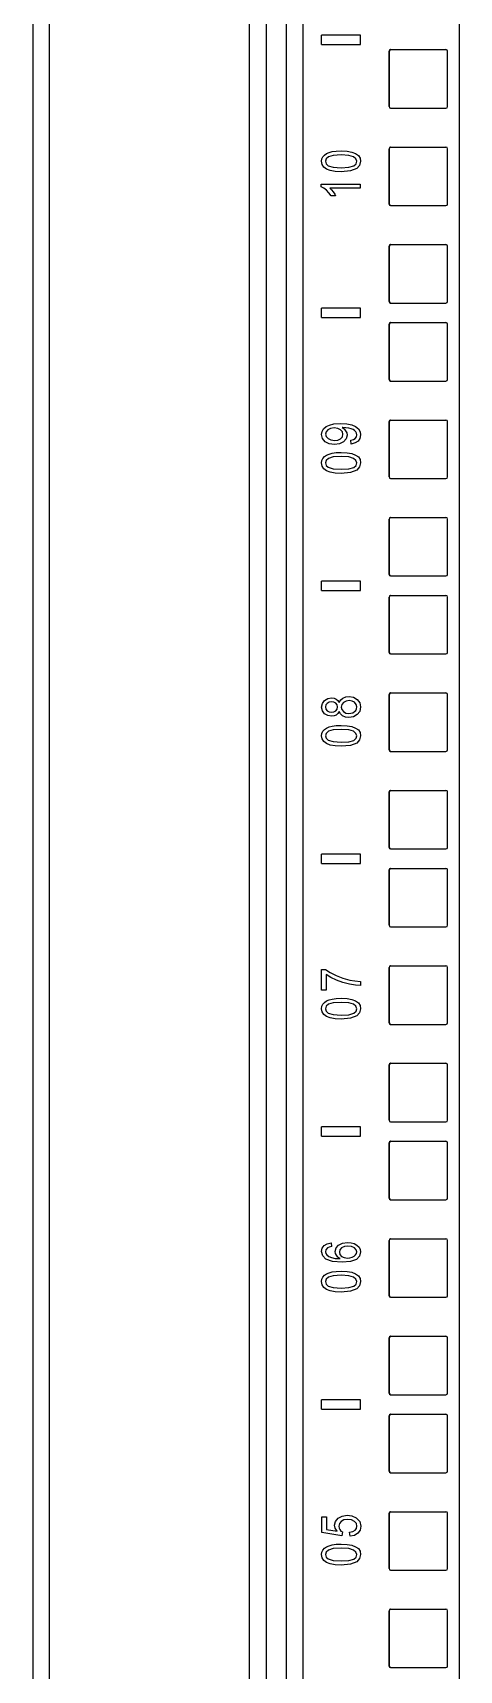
# Model space of a CAD drawing. Extents: x 8 to 102, y 11 to 162.
# Drawn here: x 8.26 to 10.99, y 21.68 to 32.18 of the extents above; entities that cross this region are included whole.
import ezdxf

# ---------------------------------------------------------------- set-up
doc = ezdxf.new("R2010")
doc.units = 0
doc.header["$MEASUREMENT"] = 0
doc.layers.add('TFR-TRI3', color=7, linetype='CONTINUOUS')

msp = doc.modelspace()

# ---------------------------------------------------------------- linework, layer by layer
at = {"layer": 'TFR-TRI3', "color": 151, "linetype": 'CONTINUOUS'}
for p, q in [((8.256, 107.017), (8.256, 11.26)), ((8.364, 13.694), (8.364, 104.587)), ((9.647, 14.55), (9.647, 51.06)), ((9.756, 14.56), (9.756, 51.05))]:
    msp.add_line(p, q, dxfattribs=at)
at = {"layer": 'TFR-TRI3', "color": 215, "linetype": 'CONTINUOUS'}
for p, q in [((9.884, 13.903), (9.884, 105.712)), ((9.989, 105.712), (9.989, 13.903)), ((10.993, 105.712), (10.993, 13.903)), ((10.994, 13.903), (10.994, 105.712)), ((10.543, 31.708), (10.543, 32.063)), ((10.544, 32.063), (10.544, 31.708)), ((10.553, 32.073), (10.908, 32.073)), ((10.918, 31.708), (10.918, 32.063)), ((10.553, 31.698), (10.908, 31.698)), ((10.543, 31.083), (10.543, 31.438)), ((10.544, 31.438), (10.544, 31.083)), ((10.553, 31.448), (10.908, 31.448)), ((10.918, 31.083), (10.918, 31.438)), ((10.553, 31.073), (10.908, 31.073)), ((10.543, 30.458), (10.543, 30.813)), ((10.544, 30.813), (10.544, 30.458)), ((10.553, 30.823), (10.908, 30.823)), ((10.918, 30.458), (10.918, 30.813)), ((10.553, 30.448), (10.908, 30.448)), ((10.543, 29.958), (10.543, 30.313)), ((10.544, 30.313), (10.544, 29.958)), ((10.553, 30.323), (10.908, 30.323)), ((10.918, 29.958), (10.918, 30.313)), ((10.553, 29.948), (10.908, 29.948)), ((10.543, 29.333), (10.543, 29.688)), ((10.544, 29.688), (10.544, 29.333)), ((10.553, 29.698), (10.908, 29.698)), ((10.918, 29.333), (10.918, 29.688)), ((10.553, 29.323), (10.908, 29.323)), ((10.543, 28.708), (10.543, 29.063)), ((10.544, 29.063), (10.544, 28.708)), ((10.553, 29.073), (10.908, 29.073)), ((10.918, 28.708), (10.918, 29.063)), ((10.553, 28.698), (10.908, 28.698)), ((10.543, 28.208), (10.543, 28.563)), ((10.544, 28.563), (10.544, 28.208)), ((10.553, 28.573), (10.908, 28.573)), ((10.918, 28.208), (10.918, 28.563)), ((10.553, 28.198), (10.908, 28.198)), ((10.543, 27.583), (10.543, 27.938)), ((10.544, 27.938), (10.544, 27.583)), ((10.553, 27.948), (10.908, 27.948)), ((10.918, 27.583), (10.918, 27.938)), ((10.553, 27.573), (10.908, 27.573)), ((10.543, 26.958), (10.543, 27.313)), ((10.544, 27.313), (10.544, 26.958)), ((10.553, 27.323), (10.908, 27.323)), ((10.918, 26.958), (10.918, 27.313)), ((10.553, 26.948), (10.908, 26.948)), ((10.543, 26.458), (10.543, 26.813)), ((10.544, 26.813), (10.544, 26.458)), ((10.553, 26.823), (10.908, 26.823)), ((10.918, 26.458), (10.918, 26.813)), ((10.553, 26.448), (10.908, 26.448)), ((10.543, 25.833), (10.543, 26.188)), ((10.544, 26.188), (10.544, 25.833)), ((10.553, 26.198), (10.908, 26.198)), ((10.918, 25.833), (10.918, 26.188)), ((10.553, 25.823), (10.908, 25.823)), ((10.543, 25.208), (10.543, 25.563)), ((10.544, 25.563), (10.544, 25.208)), ((10.553, 25.573), (10.908, 25.573)), ((10.918, 25.208), (10.918, 25.563)), ((10.553, 25.198), (10.908, 25.198)), ((10.543, 24.708), (10.543, 25.063)), ((10.544, 25.063), (10.544, 24.708)), ((10.553, 25.073), (10.908, 25.073)), ((10.918, 24.708), (10.918, 25.063)), ((10.553, 24.698), (10.908, 24.698)), ((10.543, 24.083), (10.543, 24.438)), ((10.544, 24.438), (10.544, 24.083)), ((10.553, 24.448), (10.908, 24.448)), ((10.918, 24.083), (10.918, 24.438)), ((10.553, 24.073), (10.908, 24.073)), ((10.543, 23.458), (10.543, 23.813)), ((10.544, 23.813), (10.544, 23.458)), ((10.553, 23.823), (10.908, 23.823)), ((10.918, 23.458), (10.918, 23.813)), ((10.553, 23.448), (10.908, 23.448)), ((10.543, 22.958), (10.543, 23.313)), ((10.544, 23.313), (10.544, 22.958)), ((10.553, 23.323), (10.908, 23.323)), ((10.918, 22.958), (10.918, 23.313)), ((10.553, 22.948), (10.908, 22.948)), ((10.543, 22.333), (10.543, 22.688)), ((10.544, 22.688), (10.544, 22.333)), ((10.553, 22.698), (10.908, 22.698)), ((10.918, 22.333), (10.918, 22.688)), ((10.553, 22.323), (10.908, 22.323)), ((10.543, 21.708), (10.543, 22.063)), ((10.544, 22.063), (10.544, 21.708)), ((10.553, 22.073), (10.908, 22.073)), ((10.918, 21.708), (10.918, 22.063)), ((10.553, 21.698), (10.908, 21.698))]:
    msp.add_line(p, q, dxfattribs=at)
at = {"layer": 'TFR-TRI3', "color": 3, "linetype": 'CONTINUOUS'}
for p, q in [((10.109, 32.105), (10.109, 32.165)), ((10.359, 32.165), (10.109, 32.165)), ((10.359, 32.105), (10.359, 32.165)), ((10.109, 32.105), (10.359, 32.105)), ((10.118, 31.386), (10.128, 31.397)), ((10.128, 31.397), (10.141, 31.406)), ((10.141, 31.406), (10.158, 31.414)), ((10.158, 31.414), (10.177, 31.419)), ((10.177, 31.419), (10.203, 31.422)), ((10.235, 31.398), (10.185, 31.395)), ((10.203, 31.422), (10.235, 31.424)), ((10.235, 31.424), (10.274, 31.422)), ((10.285, 31.395), (10.235, 31.398)), ((10.274, 31.422), (10.305, 31.416)), ((10.305, 31.416), (10.328, 31.407)), ((10.328, 31.407), (10.346, 31.394)), ((10.11, 31.357), (10.112, 31.372)), ((10.114, 31.336), (10.11, 31.357)), ((10.112, 31.372), (10.118, 31.386)), ((10.125, 31.32), (10.114, 31.336)), ((10.142, 31.307), (10.125, 31.32)), ((10.14, 31.373), (10.135, 31.357)), ((10.135, 31.357), (10.14, 31.341)), ((10.155, 31.386), (10.14, 31.373)), ((10.14, 31.341), (10.153, 31.329)), ((10.165, 31.298), (10.142, 31.307)), ((10.153, 31.329), (10.185, 31.319)), ((10.185, 31.395), (10.155, 31.386)), ((10.196, 31.292), (10.165, 31.298)), ((10.185, 31.319), (10.235, 31.316)), ((10.235, 31.29), (10.196, 31.292)), ((10.235, 31.316), (10.285, 31.319)), ((10.295, 31.295), (10.235, 31.29)), ((10.315, 31.386), (10.285, 31.395)), ((10.285, 31.319), (10.316, 31.328)), ((10.335, 31.31), (10.295, 31.295)), ((10.33, 31.373), (10.315, 31.386)), ((10.316, 31.328), (10.331, 31.341)), ((10.335, 31.357), (10.33, 31.373)), ((10.331, 31.341), (10.335, 31.357)), ((10.354, 31.33), (10.335, 31.31)), ((10.346, 31.394), (10.357, 31.377)), ((10.36, 31.357), (10.354, 31.33)), ((10.357, 31.377), (10.36, 31.357)), ((10.108, 31.194), (10.108, 31.21)), ((10.108, 31.21), (10.358, 31.21)), ((10.125, 31.185), (10.108, 31.194)), ((10.358, 31.21), (10.358, 31.185)), ((10.141, 31.171), (10.125, 31.185)), ((10.157, 31.154), (10.141, 31.171)), ((10.171, 31.135), (10.157, 31.154)), ((10.163, 31.185), (10.174, 31.174)), ((10.358, 31.185), (10.163, 31.185)), ((10.2, 31.135), (10.171, 31.135)), ((10.174, 31.174), (10.184, 31.161)), ((10.184, 31.161), (10.194, 31.147)), ((10.194, 31.147), (10.2, 31.135)), ((10.109, 30.355), (10.109, 30.415)), ((10.359, 30.415), (10.109, 30.415)), ((10.109, 30.355), (10.359, 30.355)), ((10.359, 30.355), (10.359, 30.415)), ((10.11, 29.605), (10.113, 29.624)), ((10.113, 29.624), (10.123, 29.641)), ((10.123, 29.641), (10.139, 29.656)), ((10.139, 29.623), (10.135, 29.608)), ((10.139, 29.656), (10.16, 29.666)), ((10.15, 29.636), (10.139, 29.623)), ((10.168, 29.644), (10.15, 29.636)), ((10.16, 29.666), (10.189, 29.673)), ((10.191, 29.647), (10.168, 29.644)), ((10.189, 29.673), (10.229, 29.675)), ((10.214, 29.644), (10.191, 29.647)), ((10.232, 29.636), (10.214, 29.644)), ((10.229, 29.675), (10.271, 29.673)), ((10.243, 29.623), (10.232, 29.636)), ((10.241, 29.65), (10.254, 29.641)), ((10.244, 29.65), (10.241, 29.65)), ((10.246, 29.607), (10.243, 29.623)), ((10.247, 29.65), (10.244, 29.65)), ((10.265, 29.649), (10.247, 29.65)), ((10.254, 29.641), (10.264, 29.629)), ((10.264, 29.629), (10.271, 29.616)), ((10.284, 29.646), (10.265, 29.649)), ((10.271, 29.673), (10.303, 29.667)), ((10.271, 29.616), (10.273, 29.601)), ((10.3, 29.642), (10.284, 29.646)), ((10.312, 29.637), (10.3, 29.642)), ((10.303, 29.667), (10.328, 29.656)), ((10.322, 29.631), (10.312, 29.637)), ((10.329, 29.623), (10.322, 29.631)), ((10.328, 29.656), (10.346, 29.641)), ((10.334, 29.613), (10.329, 29.623)), ((10.335, 29.602), (10.334, 29.613)), ((10.346, 29.641), (10.357, 29.623)), ((10.357, 29.623), (10.36, 29.602)), ((10.116, 29.58), (10.11, 29.605)), ((10.133, 29.559), (10.116, 29.58)), ((10.159, 29.545), (10.133, 29.559)), ((10.135, 29.608), (10.139, 29.592)), ((10.139, 29.592), (10.151, 29.579)), ((10.151, 29.579), (10.17, 29.57)), ((10.193, 29.541), (10.159, 29.545)), ((10.17, 29.57), (10.194, 29.566)), ((10.225, 29.545), (10.193, 29.541)), ((10.194, 29.566), (10.215, 29.569)), ((10.215, 29.569), (10.232, 29.578)), ((10.251, 29.558), (10.225, 29.545)), ((10.232, 29.578), (10.243, 29.591)), ((10.243, 29.591), (10.246, 29.607)), ((10.268, 29.578), (10.251, 29.558)), ((10.273, 29.601), (10.268, 29.578)), ((10.297, 29.569), (10.314, 29.573)), ((10.299, 29.544), (10.297, 29.569)), ((10.325, 29.551), (10.299, 29.544)), ((10.314, 29.573), (10.326, 29.58)), ((10.344, 29.563), (10.325, 29.551)), ((10.326, 29.58), (10.333, 29.59)), ((10.333, 29.59), (10.335, 29.602)), ((10.356, 29.58), (10.344, 29.563)), ((10.36, 29.602), (10.356, 29.58)), ((10.11, 29.423), (10.112, 29.439)), ((10.114, 29.403), (10.11, 29.423)), ((10.112, 29.439), (10.118, 29.452)), ((10.125, 29.386), (10.114, 29.403)), ((10.118, 29.452), (10.128, 29.464)), ((10.128, 29.464), (10.141, 29.473)), ((10.14, 29.439), (10.135, 29.423)), ((10.135, 29.423), (10.14, 29.407)), ((10.155, 29.452), (10.14, 29.439)), ((10.14, 29.407), (10.153, 29.395)), ((10.141, 29.473), (10.158, 29.48)), ((10.185, 29.461), (10.155, 29.452)), ((10.158, 29.48), (10.177, 29.485)), ((10.177, 29.485), (10.203, 29.489)), ((10.235, 29.464), (10.185, 29.461)), ((10.203, 29.489), (10.235, 29.49)), ((10.235, 29.49), (10.274, 29.488)), ((10.285, 29.461), (10.235, 29.464)), ((10.274, 29.488), (10.305, 29.483)), ((10.315, 29.452), (10.285, 29.461)), ((10.305, 29.483), (10.328, 29.473)), ((10.33, 29.439), (10.315, 29.452)), ((10.316, 29.394), (10.331, 29.407)), ((10.328, 29.473), (10.346, 29.461)), ((10.335, 29.423), (10.33, 29.439)), ((10.331, 29.407), (10.335, 29.423)), ((10.346, 29.461), (10.357, 29.444)), ((10.36, 29.423), (10.354, 29.397)), ((10.357, 29.444), (10.36, 29.423)), ((10.142, 29.373), (10.125, 29.386)), ((10.165, 29.364), (10.142, 29.373)), ((10.153, 29.395), (10.185, 29.386)), ((10.196, 29.358), (10.165, 29.364)), ((10.185, 29.386), (10.235, 29.382)), ((10.235, 29.356), (10.196, 29.358)), ((10.235, 29.382), (10.285, 29.385)), ((10.295, 29.362), (10.235, 29.356)), ((10.285, 29.385), (10.316, 29.394)), ((10.335, 29.377), (10.295, 29.362)), ((10.354, 29.397), (10.335, 29.377)), ((10.109, 28.605), (10.109, 28.665)), ((10.359, 28.665), (10.109, 28.665)), ((10.109, 28.605), (10.359, 28.605)), ((10.359, 28.605), (10.359, 28.665)), ((10.11, 27.857), (10.115, 27.881)), ((10.115, 27.833), (10.11, 27.857)), ((10.115, 27.881), (10.129, 27.9)), ((10.128, 27.815), (10.115, 27.833)), ((10.129, 27.9), (10.15, 27.913)), ((10.138, 27.871), (10.135, 27.858)), ((10.135, 27.858), (10.138, 27.844)), ((10.146, 27.881), (10.138, 27.871)), ((10.138, 27.844), (10.146, 27.834)), ((10.159, 27.888), (10.146, 27.881)), ((10.146, 27.834), (10.158, 27.827)), ((10.15, 27.913), (10.174, 27.917)), ((10.158, 27.827), (10.172, 27.824)), ((10.174, 27.891), (10.159, 27.888)), ((10.172, 27.824), (10.188, 27.827)), ((10.174, 27.917), (10.19, 27.915)), ((10.189, 27.889), (10.174, 27.891)), ((10.188, 27.827), (10.201, 27.834)), ((10.201, 27.882), (10.189, 27.889)), ((10.19, 27.915), (10.204, 27.909)), ((10.209, 27.871), (10.201, 27.882)), ((10.201, 27.834), (10.209, 27.844)), ((10.204, 27.909), (10.215, 27.9)), ((10.212, 27.858), (10.209, 27.871)), ((10.209, 27.844), (10.212, 27.858)), ((10.215, 27.9), (10.223, 27.887)), ((10.223, 27.829), (10.215, 27.816)), ((10.223, 27.887), (10.233, 27.903)), ((10.232, 27.813), (10.223, 27.829)), ((10.233, 27.903), (10.247, 27.915)), ((10.24, 27.874), (10.236, 27.857)), ((10.236, 27.857), (10.24, 27.841)), ((10.251, 27.887), (10.24, 27.874)), ((10.24, 27.841), (10.25, 27.828)), ((10.247, 27.915), (10.265, 27.923)), ((10.25, 27.828), (10.266, 27.819)), ((10.267, 27.896), (10.251, 27.887)), ((10.265, 27.923), (10.286, 27.925)), ((10.286, 27.899), (10.267, 27.896)), ((10.286, 27.925), (10.315, 27.92)), ((10.306, 27.896), (10.286, 27.899)), ((10.322, 27.888), (10.306, 27.896)), ((10.31, 27.821), (10.321, 27.828)), ((10.315, 27.92), (10.339, 27.906)), ((10.321, 27.828), (10.329, 27.836)), ((10.332, 27.874), (10.322, 27.888)), ((10.329, 27.836), (10.334, 27.847)), ((10.335, 27.858), (10.332, 27.874)), ((10.334, 27.847), (10.335, 27.858)), ((10.339, 27.906), (10.355, 27.885)), ((10.355, 27.83), (10.339, 27.809)), ((10.355, 27.885), (10.36, 27.858)), ((10.36, 27.858), (10.355, 27.83)), ((10.149, 27.803), (10.128, 27.815)), ((10.128, 27.714), (10.141, 27.723)), ((10.141, 27.723), (10.158, 27.73)), ((10.173, 27.799), (10.149, 27.803)), ((10.158, 27.73), (10.177, 27.735)), ((10.19, 27.801), (10.173, 27.799)), ((10.177, 27.735), (10.203, 27.739)), ((10.204, 27.806), (10.19, 27.801)), ((10.203, 27.739), (10.235, 27.74)), ((10.215, 27.816), (10.204, 27.806)), ((10.245, 27.801), (10.232, 27.813)), ((10.235, 27.74), (10.274, 27.738)), ((10.263, 27.793), (10.245, 27.801)), ((10.285, 27.79), (10.263, 27.793)), ((10.266, 27.819), (10.285, 27.816)), ((10.274, 27.738), (10.305, 27.733)), ((10.285, 27.816), (10.298, 27.818)), ((10.315, 27.795), (10.285, 27.79)), ((10.298, 27.818), (10.31, 27.821)), ((10.305, 27.733), (10.328, 27.723)), ((10.339, 27.809), (10.315, 27.795)), ((10.328, 27.723), (10.346, 27.711)), ((10.11, 27.673), (10.112, 27.689)), ((10.114, 27.653), (10.11, 27.673)), ((10.112, 27.689), (10.118, 27.702)), ((10.125, 27.636), (10.114, 27.653)), ((10.118, 27.702), (10.128, 27.714)), ((10.142, 27.623), (10.125, 27.636)), ((10.14, 27.689), (10.135, 27.673)), ((10.135, 27.673), (10.14, 27.657)), ((10.155, 27.702), (10.14, 27.689)), ((10.14, 27.657), (10.153, 27.645)), ((10.165, 27.614), (10.142, 27.623)), ((10.153, 27.645), (10.185, 27.636)), ((10.185, 27.711), (10.155, 27.702)), ((10.235, 27.714), (10.185, 27.711)), ((10.185, 27.636), (10.235, 27.632)), ((10.285, 27.711), (10.235, 27.714)), ((10.235, 27.632), (10.285, 27.635)), ((10.315, 27.702), (10.285, 27.711)), ((10.285, 27.635), (10.316, 27.644)), ((10.335, 27.627), (10.295, 27.612)), ((10.33, 27.689), (10.315, 27.702)), ((10.316, 27.644), (10.331, 27.657)), ((10.335, 27.673), (10.33, 27.689)), ((10.331, 27.657), (10.335, 27.673)), ((10.354, 27.647), (10.335, 27.627)), ((10.346, 27.711), (10.357, 27.694)), ((10.36, 27.673), (10.354, 27.647)), ((10.357, 27.694), (10.36, 27.673)), ((10.196, 27.608), (10.165, 27.614)), ((10.235, 27.606), (10.196, 27.608)), ((10.295, 27.612), (10.235, 27.606)), ((10.359, 26.915), (10.109, 26.915)), ((10.109, 26.855), (10.109, 26.915)), ((10.359, 26.855), (10.359, 26.915)), ((10.109, 26.855), (10.359, 26.855)), ((10.11, 26.175), (10.134, 26.175)), ((10.11, 26.043), (10.11, 26.175)), ((10.134, 26.175), (10.164, 26.156)), ((10.164, 26.156), (10.203, 26.136)), ((10.14, 26.043), (10.11, 26.043)), ((10.17, 26.124), (10.14, 26.143)), ((10.14, 26.143), (10.14, 26.043)), ((10.206, 26.107), (10.17, 26.124)), ((10.203, 26.136), (10.246, 26.119)), ((10.247, 26.092), (10.206, 26.107)), ((10.246, 26.119), (10.291, 26.107)), ((10.288, 26.081), (10.247, 26.092)), ((10.327, 26.074), (10.288, 26.081)), ((10.291, 26.107), (10.324, 26.101)), ((10.324, 26.101), (10.36, 26.097)), ((10.36, 26.071), (10.327, 26.074)), ((10.36, 26.097), (10.36, 26.071)), ((10.11, 25.923), (10.112, 25.939)), ((10.112, 25.939), (10.118, 25.952)), ((10.118, 25.952), (10.128, 25.964)), ((10.128, 25.964), (10.141, 25.973)), ((10.14, 25.939), (10.135, 25.923)), ((10.155, 25.952), (10.14, 25.939)), ((10.141, 25.973), (10.158, 25.98)), ((10.185, 25.961), (10.155, 25.952)), ((10.158, 25.98), (10.177, 25.985)), ((10.177, 25.985), (10.203, 25.989)), ((10.235, 25.964), (10.185, 25.961)), ((10.203, 25.989), (10.235, 25.99)), ((10.235, 25.99), (10.274, 25.988)), ((10.285, 25.961), (10.235, 25.964)), ((10.274, 25.988), (10.305, 25.983)), ((10.315, 25.952), (10.285, 25.961)), ((10.305, 25.983), (10.328, 25.973)), ((10.33, 25.939), (10.315, 25.952)), ((10.328, 25.973), (10.346, 25.961)), ((10.335, 25.923), (10.33, 25.939)), ((10.346, 25.961), (10.357, 25.944)), ((10.357, 25.944), (10.36, 25.923)), ((10.114, 25.903), (10.11, 25.923)), ((10.125, 25.886), (10.114, 25.903)), ((10.142, 25.873), (10.125, 25.886)), ((10.135, 25.923), (10.14, 25.907)), ((10.14, 25.907), (10.153, 25.895)), ((10.165, 25.864), (10.142, 25.873)), ((10.153, 25.895), (10.185, 25.886)), ((10.196, 25.858), (10.165, 25.864)), ((10.185, 25.886), (10.235, 25.882)), ((10.235, 25.856), (10.196, 25.858)), ((10.235, 25.882), (10.285, 25.885)), ((10.295, 25.862), (10.235, 25.856)), ((10.285, 25.885), (10.316, 25.894)), ((10.335, 25.877), (10.295, 25.862)), ((10.316, 25.894), (10.331, 25.907)), ((10.331, 25.907), (10.335, 25.923)), ((10.354, 25.897), (10.335, 25.877)), ((10.36, 25.923), (10.354, 25.897)), ((10.359, 25.165), (10.109, 25.165)), ((10.109, 25.105), (10.109, 25.165)), ((10.109, 25.105), (10.359, 25.105)), ((10.359, 25.105), (10.359, 25.165)), ((10.11, 24.366), (10.114, 24.387)), ((10.117, 24.339), (10.11, 24.366)), ((10.114, 24.387), (10.126, 24.404)), ((10.126, 24.404), (10.146, 24.415)), ((10.138, 24.378), (10.135, 24.365)), ((10.135, 24.365), (10.137, 24.354)), ((10.148, 24.389), (10.138, 24.378)), ((10.146, 24.415), (10.171, 24.421)), ((10.158, 24.394), (10.148, 24.389)), ((10.174, 24.398), (10.158, 24.394)), ((10.171, 24.421), (10.174, 24.398)), ((10.197, 24.367), (10.203, 24.389)), ((10.199, 24.354), (10.197, 24.367)), ((10.203, 24.389), (10.219, 24.408)), ((10.219, 24.408), (10.245, 24.42)), ((10.227, 24.378), (10.224, 24.363)), ((10.224, 24.363), (10.227, 24.348)), ((10.238, 24.39), (10.227, 24.378)), ((10.256, 24.398), (10.238, 24.39)), ((10.245, 24.42), (10.277, 24.425)), ((10.278, 24.4), (10.256, 24.398)), ((10.277, 24.425), (10.299, 24.423)), ((10.302, 24.398), (10.278, 24.4)), ((10.299, 24.423), (10.319, 24.417)), ((10.32, 24.389), (10.302, 24.398)), ((10.319, 24.417), (10.337, 24.407)), ((10.332, 24.378), (10.32, 24.389)), ((10.335, 24.364), (10.332, 24.378)), ((10.334, 24.354), (10.335, 24.364)), ((10.337, 24.407), (10.35, 24.395)), ((10.35, 24.395), (10.358, 24.38)), ((10.36, 24.364), (10.353, 24.337)), ((10.358, 24.38), (10.36, 24.364)), ((10.138, 24.318), (10.117, 24.339)), ((10.137, 24.354), (10.143, 24.345)), ((10.18, 24.302), (10.138, 24.318)), ((10.143, 24.345), (10.156, 24.335)), ((10.156, 24.335), (10.173, 24.327)), ((10.173, 24.327), (10.197, 24.322)), ((10.241, 24.297), (10.18, 24.302)), ((10.197, 24.322), (10.23, 24.321)), ((10.205, 24.342), (10.199, 24.354)), ((10.215, 24.33), (10.205, 24.342)), ((10.23, 24.321), (10.215, 24.33)), ((10.227, 24.348), (10.238, 24.335)), ((10.238, 24.335), (10.255, 24.327)), ((10.296, 24.302), (10.241, 24.297)), ((10.255, 24.327), (10.277, 24.324)), ((10.277, 24.324), (10.292, 24.326)), ((10.292, 24.326), (10.306, 24.329)), ((10.333, 24.316), (10.296, 24.302)), ((10.306, 24.329), (10.319, 24.336)), ((10.319, 24.336), (10.328, 24.344)), ((10.328, 24.344), (10.334, 24.354)), ((10.353, 24.337), (10.333, 24.316)), ((10.11, 24.173), (10.112, 24.189)), ((10.114, 24.153), (10.11, 24.173)), ((10.112, 24.189), (10.118, 24.202)), ((10.125, 24.136), (10.114, 24.153)), ((10.118, 24.202), (10.128, 24.214)), ((10.128, 24.214), (10.141, 24.223)), ((10.14, 24.189), (10.135, 24.173)), ((10.135, 24.173), (10.14, 24.157)), ((10.155, 24.202), (10.14, 24.189)), ((10.14, 24.157), (10.153, 24.145)), ((10.141, 24.223), (10.158, 24.23)), ((10.185, 24.211), (10.155, 24.202)), ((10.158, 24.23), (10.177, 24.235)), ((10.177, 24.235), (10.203, 24.239)), ((10.235, 24.214), (10.185, 24.211)), ((10.203, 24.239), (10.235, 24.24)), ((10.235, 24.24), (10.274, 24.238)), ((10.285, 24.211), (10.235, 24.214)), ((10.274, 24.238), (10.305, 24.233)), ((10.315, 24.202), (10.285, 24.211)), ((10.305, 24.233), (10.328, 24.223)), ((10.33, 24.189), (10.315, 24.202)), ((10.316, 24.144), (10.331, 24.157)), ((10.328, 24.223), (10.346, 24.211)), ((10.335, 24.173), (10.33, 24.189)), ((10.331, 24.157), (10.335, 24.173)), ((10.346, 24.211), (10.357, 24.194)), ((10.36, 24.173), (10.354, 24.147)), ((10.357, 24.194), (10.36, 24.173)), ((10.142, 24.123), (10.125, 24.136)), ((10.165, 24.114), (10.142, 24.123)), ((10.153, 24.145), (10.185, 24.136)), ((10.196, 24.108), (10.165, 24.114)), ((10.185, 24.136), (10.235, 24.132)), ((10.235, 24.106), (10.196, 24.108)), ((10.235, 24.132), (10.285, 24.135)), ((10.295, 24.112), (10.235, 24.106)), ((10.285, 24.135), (10.316, 24.144)), ((10.335, 24.127), (10.295, 24.112)), ((10.354, 24.147), (10.335, 24.127)), ((10.359, 23.415), (10.109, 23.415)), ((10.109, 23.355), (10.109, 23.415)), ((10.109, 23.355), (10.359, 23.355)), ((10.359, 23.355), (10.359, 23.415)), ((10.112, 22.564), (10.112, 22.665)), ((10.112, 22.665), (10.142, 22.665)), ((10.142, 22.665), (10.142, 22.584)), ((10.142, 22.584), (10.209, 22.573)), ((10.193, 22.612), (10.199, 22.636)), ((10.197, 22.592), (10.193, 22.612)), ((10.209, 22.573), (10.197, 22.592)), ((10.199, 22.636), (10.216, 22.657)), ((10.216, 22.657), (10.241, 22.67)), ((10.224, 22.622), (10.22, 22.605)), ((10.22, 22.605), (10.222, 22.593)), ((10.222, 22.593), (10.227, 22.583)), ((10.235, 22.636), (10.224, 22.622)), ((10.227, 22.583), (10.234, 22.574)), ((10.253, 22.645), (10.235, 22.636)), ((10.241, 22.67), (10.274, 22.675)), ((10.276, 22.648), (10.253, 22.645)), ((10.274, 22.675), (10.305, 22.671)), ((10.301, 22.645), (10.276, 22.648)), ((10.321, 22.636), (10.301, 22.645)), ((10.305, 22.671), (10.332, 22.659)), ((10.311, 22.571), (10.326, 22.58)), ((10.333, 22.622), (10.321, 22.636)), ((10.326, 22.58), (10.334, 22.591)), ((10.332, 22.659), (10.355, 22.636)), ((10.337, 22.605), (10.333, 22.622)), ((10.334, 22.591), (10.337, 22.605)), ((10.358, 22.58), (10.343, 22.56)), ((10.355, 22.636), (10.362, 22.605)), ((10.362, 22.605), (10.358, 22.58)), ((10.24, 22.544), (10.112, 22.564)), ((10.128, 22.464), (10.141, 22.473)), ((10.141, 22.473), (10.158, 22.48)), ((10.158, 22.48), (10.177, 22.485)), ((10.177, 22.485), (10.203, 22.489)), ((10.203, 22.489), (10.235, 22.49)), ((10.234, 22.574), (10.244, 22.568)), ((10.235, 22.49), (10.274, 22.488)), ((10.244, 22.568), (10.24, 22.544)), ((10.274, 22.488), (10.305, 22.483)), ((10.29, 22.566), (10.311, 22.571)), ((10.293, 22.54), (10.29, 22.566)), ((10.321, 22.546), (10.293, 22.54)), ((10.305, 22.483), (10.328, 22.473)), ((10.343, 22.56), (10.321, 22.546)), ((10.328, 22.473), (10.346, 22.461)), ((10.11, 22.423), (10.112, 22.439)), ((10.114, 22.403), (10.11, 22.423)), ((10.112, 22.439), (10.118, 22.452)), ((10.125, 22.386), (10.114, 22.403)), ((10.118, 22.452), (10.128, 22.464)), ((10.142, 22.373), (10.125, 22.386)), ((10.14, 22.439), (10.135, 22.423)), ((10.135, 22.423), (10.14, 22.407)), ((10.155, 22.452), (10.14, 22.439)), ((10.14, 22.407), (10.153, 22.395)), ((10.165, 22.364), (10.142, 22.373)), ((10.153, 22.395), (10.185, 22.386)), ((10.185, 22.461), (10.155, 22.452)), ((10.235, 22.464), (10.185, 22.461)), ((10.185, 22.386), (10.235, 22.382)), ((10.285, 22.461), (10.235, 22.464)), ((10.235, 22.382), (10.285, 22.385)), ((10.315, 22.452), (10.285, 22.461)), ((10.285, 22.385), (10.316, 22.394)), ((10.335, 22.377), (10.295, 22.362)), ((10.33, 22.439), (10.315, 22.452)), ((10.316, 22.394), (10.331, 22.407)), ((10.335, 22.423), (10.33, 22.439)), ((10.331, 22.407), (10.335, 22.423)), ((10.354, 22.397), (10.335, 22.377)), ((10.346, 22.461), (10.357, 22.444)), ((10.36, 22.423), (10.354, 22.397)), ((10.357, 22.444), (10.36, 22.423)), ((10.196, 22.358), (10.165, 22.364)), ((10.235, 22.356), (10.196, 22.358)), ((10.295, 22.362), (10.235, 22.356))]:
    msp.add_line(p, q, dxfattribs=at)
at = {"layer": 'TFR-TRI3', "color": 215, "linetype": 'CONTINUOUS'}
for centre, start, end in [((10.553, 32.063), 90, 180), ((10.554, 32.063), 90, 180), ((10.908, 32.063), 0, 90), ((10.553, 31.708), 180, 270), ((10.554, 31.708), 180, 270), ((10.908, 31.708), 270, 0), ((10.553, 31.438), 90, 180), ((10.554, 31.438), 90, 180), ((10.908, 31.438), 0, 90), ((10.553, 31.083), 180, 270), ((10.554, 31.083), 180, 270), ((10.908, 31.083), 270, 0), ((10.553, 30.813), 90, 180), ((10.554, 30.813), 90, 180), ((10.908, 30.813), 0, 90), ((10.553, 30.458), 180, 270), ((10.554, 30.458), 180, 270), ((10.908, 30.458), 270, 0), ((10.553, 30.313), 90, 180), ((10.554, 30.313), 90, 180), ((10.908, 30.313), 0, 90), ((10.553, 29.958), 180, 270), ((10.554, 29.958), 180, 270), ((10.908, 29.958), 270, 0), ((10.553, 29.688), 90, 180), ((10.554, 29.688), 90, 180), ((10.908, 29.688), 0, 90), ((10.553, 29.333), 180, 270), ((10.554, 29.333), 180, 270), ((10.908, 29.333), 270, 0), ((10.553, 29.063), 90, 180), ((10.554, 29.063), 90, 180), ((10.908, 29.063), 0, 90), ((10.553, 28.708), 180, 270), ((10.554, 28.708), 180, 270), ((10.908, 28.708), 270, 0), ((10.553, 28.563), 90, 180), ((10.554, 28.563), 90, 180), ((10.908, 28.563), 0, 90), ((10.553, 28.208), 180, 270), ((10.554, 28.208), 180, 270), ((10.908, 28.208), 270, 0), ((10.553, 27.938), 90, 180), ((10.554, 27.938), 90, 180), ((10.908, 27.938), 0, 90), ((10.553, 27.583), 180, 270), ((10.554, 27.583), 180, 270), ((10.908, 27.583), 270, 0), ((10.553, 27.313), 90, 180), ((10.554, 27.313), 90, 180), ((10.908, 27.313), 0, 90), ((10.553, 26.958), 180, 270), ((10.554, 26.958), 180, 270), ((10.908, 26.958), 270, 0), ((10.553, 26.813), 90, 180), ((10.554, 26.813), 90, 180), ((10.908, 26.813), 0, 90), ((10.553, 26.458), 180, 270), ((10.554, 26.458), 180, 270), ((10.908, 26.458), 270, 0), ((10.553, 26.188), 90, 180), ((10.554, 26.188), 90, 180), ((10.908, 26.188), 0, 90), ((10.553, 25.833), 180, 270), ((10.554, 25.833), 180, 270), ((10.908, 25.833), 270, 0), ((10.553, 25.563), 90, 180), ((10.554, 25.563), 90, 180), ((10.908, 25.563), 0, 90), ((10.553, 25.208), 180, 270), ((10.554, 25.208), 180, 270), ((10.908, 25.208), 270, 0), ((10.553, 25.063), 90, 180), ((10.554, 25.063), 90, 180), ((10.908, 25.063), 0, 90), ((10.553, 24.708), 180, 270), ((10.554, 24.708), 180, 270), ((10.908, 24.708), 270, 0), ((10.553, 24.438), 90, 180), ((10.554, 24.438), 90, 180), ((10.908, 24.438), 0, 90), ((10.553, 24.083), 180, 270), ((10.554, 24.083), 180, 270), ((10.908, 24.083), 270, 0), ((10.553, 23.813), 90, 180), ((10.554, 23.813), 90, 180), ((10.908, 23.813), 0, 90), ((10.553, 23.458), 180, 270), ((10.554, 23.458), 180, 270), ((10.908, 23.458), 270, 0), ((10.553, 23.313), 90, 180), ((10.554, 23.313), 90, 180), ((10.908, 23.313), 0, 90), ((10.553, 22.958), 180, 270), ((10.554, 22.958), 180, 270), ((10.908, 22.958), 270, 0), ((10.553, 22.688), 90, 180), ((10.554, 22.688), 90, 180), ((10.908, 22.688), 0, 90), ((10.553, 22.333), 180, 270), ((10.554, 22.333), 180, 270), ((10.908, 22.333), 270, 0), ((10.553, 22.063), 90, 180), ((10.554, 22.063), 90, 180), ((10.908, 22.063), 0, 90), ((10.553, 21.708), 180, 270), ((10.554, 21.708), 180, 270), ((10.908, 21.708), 270, 0)]:
    msp.add_arc(centre, 0.01, start, end, dxfattribs=at)

doc.saveas('drawing.dxf')
